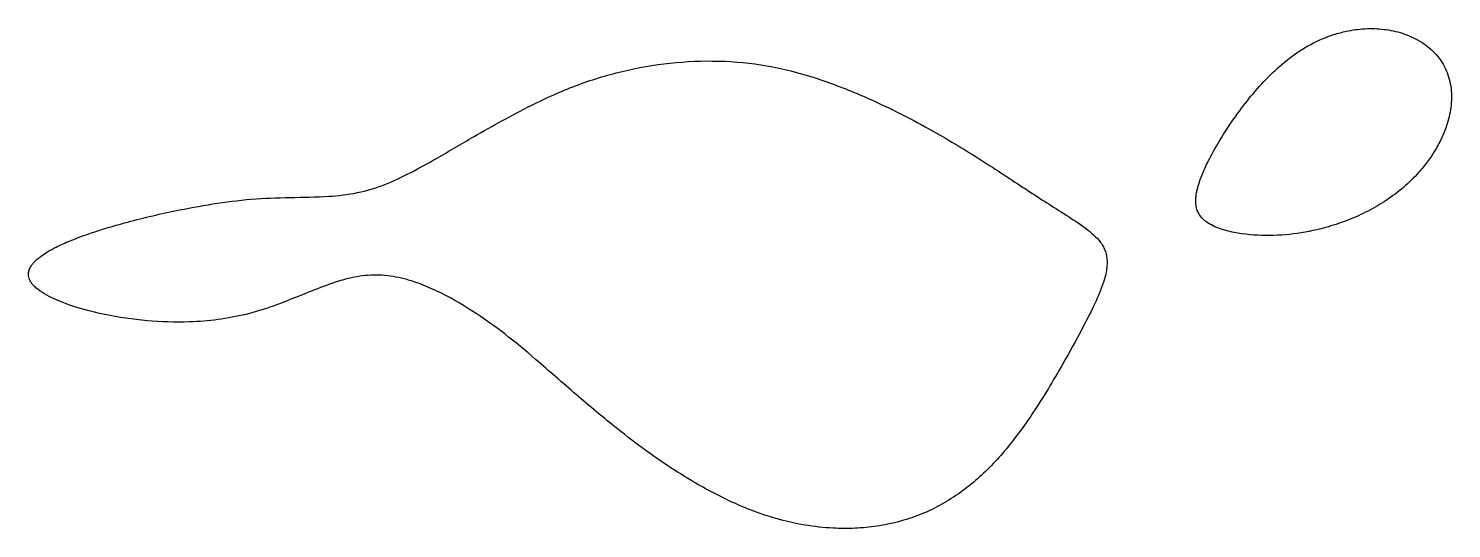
# Model space of a CAD drawing. Header units: millimetres. Extents: x 75.5 to 103.1, y -109.7 to -100.
import ezdxf

# ---------------------------------------------------------------- set-up
doc = ezdxf.new("R2010")
doc.units = ezdxf.units.MM
doc.layers.add('outline', color=7, linetype='Continuous')

msp = doc.modelspace()

# ---------------------------------------------------------------- linework, layer by layer
at = {"layer": 'outline'}
for points, knots in [([(98.47, -103.77), (98.475, -103.772), (98.479, -103.775), (98.529, -103.801), (98.577, -103.822), (98.722, -103.876), (98.823, -103.902), (99.126, -103.963), (99.331, -103.98), (99.743, -103.984), (99.948, -103.97), (100.356, -103.912), (100.557, -103.868), (100.888, -103.772), (101.019, -103.728), (101.276, -103.627), (101.402, -103.57), (101.647, -103.443), (101.766, -103.373), (101.996, -103.219), (102.106, -103.136), (102.315, -102.956), (102.414, -102.859), (102.568, -102.688), (102.626, -102.616), (102.736, -102.468), (102.787, -102.391), (102.881, -102.232), (102.924, -102.151), (103, -101.983), (103.033, -101.897), (103.079, -101.75), (103.094, -101.69), (103.12, -101.57), (103.129, -101.509), (103.142, -101.387), (103.145, -101.326), (103.143, -101.203), (103.138, -101.142), (103.12, -101.02), (103.107, -100.96), (103.071, -100.843), (103.049, -100.786), (102.996, -100.676), (102.965, -100.623), (102.895, -100.522), (102.856, -100.475), (102.772, -100.386), (102.726, -100.344), (102.63, -100.268), (102.579, -100.234), (102.474, -100.171), (102.419, -100.143), (102.307, -100.093), (102.249, -100.071), (102.074, -100.015), (101.954, -99.989), (101.711, -99.961), (101.588, -99.957), (101.343, -99.97), (101.221, -99.987), (101.021, -100.03), (100.941, -100.051), (100.707, -100.126), (100.557, -100.191), (100.268, -100.345), (100.131, -100.435), (99.87, -100.634), (99.747, -100.743), (99.398, -101.088), (99.189, -101.341), (98.869, -101.783), (98.748, -101.966), (98.561, -102.279), (98.49, -102.407), (98.381, -102.625), (98.34, -102.713), (98.279, -102.863), (98.257, -102.924), (98.225, -103.027), (98.214, -103.069), (98.198, -103.139), (98.193, -103.168), (98.185, -103.225), (98.182, -103.254), (98.18, -103.311), (98.181, -103.34), (98.186, -103.397), (98.191, -103.425), (98.206, -103.48), (98.216, -103.507), (98.241, -103.559), (98.256, -103.583), (98.29, -103.629), (98.31, -103.65), (98.344, -103.683), (98.359, -103.695), (98.405, -103.73), (98.437, -103.751), (98.47, -103.77)], [0, 0, 0, 0, 0.015342, 0.015342, 0.170748, 0.170748, 0.480838, 0.480838, 1.098102, 1.098102, 1.715095, 1.715095, 2.333355, 2.333355, 2.747686, 2.747686, 3.16207, 3.16207, 3.57641, 3.57641, 3.990633, 3.990633, 4.404661, 4.404661, 4.681521, 4.681521, 4.958279, 4.958279, 5.234858, 5.234858, 5.511126, 5.511126, 5.69572, 5.69572, 5.880175, 5.880175, 6.064448, 6.064448, 6.248507, 6.248507, 6.432357, 6.432357, 6.616065, 6.616065, 6.799759, 6.799759, 6.983568, 6.983568, 7.167574, 7.167574, 7.351795, 7.351795, 7.53621, 7.53621, 7.720784, 7.720784, 8.087625, 8.087625, 8.455429, 8.455429, 8.82383, 8.82383, 9.070347, 9.070347, 9.560875, 9.560875, 10.052293, 10.052293, 10.544647, 10.544647, 11.526125, 11.526125, 12.182934, 12.182934, 12.620929, 12.620929, 12.912825, 12.912825, 13.107353, 13.107353, 13.237043, 13.237043, 13.323545, 13.323545, 13.409916, 13.409916, 13.49607, 13.49607, 13.581935, 13.581935, 13.667581, 13.667581, 13.753266, 13.753266, 13.839202, 13.839202, 13.896829, 13.896829, 14.01167, 14.01167, 14.01167, 14.01167]), ([(90.594, -109.609), (90.776, -109.64), (90.959, -109.66), (91.286, -109.676), (91.428, -109.677), (91.713, -109.664), (91.854, -109.651), (92.136, -109.609), (92.275, -109.58), (92.551, -109.507), (92.686, -109.463), (92.951, -109.358), (93.08, -109.298), (93.331, -109.163), (93.452, -109.088), (93.686, -108.925), (93.798, -108.837), (94.121, -108.559), (94.317, -108.353), (94.682, -107.916), (94.849, -107.685), (95.219, -107.132), (95.414, -106.805), (95.728, -106.253), (95.851, -106.031), (96.048, -105.657), (96.125, -105.507), (96.247, -105.253), (96.293, -105.15), (96.362, -104.976), (96.387, -104.905), (96.421, -104.785), (96.433, -104.737), (96.448, -104.655), (96.453, -104.622), (96.459, -104.556), (96.461, -104.522), (96.459, -104.456), (96.456, -104.423), (96.445, -104.358), (96.437, -104.325), (96.416, -104.263), (96.403, -104.232), (96.372, -104.174), (96.354, -104.146), (96.295, -104.065), (96.25, -104.017), (96.094, -103.871), (95.973, -103.787), (95.728, -103.622), (95.603, -103.544), (95.352, -103.385), (95.227, -103.306), (94.977, -103.143), (94.852, -103.061), (94.435, -102.785), (94.143, -102.593), (93.546, -102.221), (93.242, -102.04), (92.518, -101.642), (92.096, -101.432), (91.372, -101.123), (91.076, -101.01), (90.476, -100.818), (90.17, -100.738), (89.55, -100.63), (89.236, -100.601), (88.606, -100.584), (88.291, -100.598), (87.664, -100.665), (87.354, -100.719), (86.742, -100.867), (86.441, -100.96), (85.852, -101.183), (85.565, -101.313), (84.907, -101.644), (84.539, -101.849), (83.931, -102.2), (83.689, -102.344), (83.282, -102.577), (83.119, -102.668), (82.786, -102.84), (82.617, -102.921), (82.27, -103.056), (82.093, -103.111), (81.728, -103.187), (81.542, -103.208), (81.105, -103.236), (80.854, -103.237), (80.352, -103.247), (80.101, -103.255), (79.601, -103.298), (79.352, -103.33), (78.858, -103.408), (78.612, -103.453), (78.04, -103.571), (77.715, -103.648), (77.178, -103.795), (76.964, -103.858), (76.613, -103.977), (76.474, -104.028), (76.245, -104.122), (76.155, -104.162), (76.008, -104.236), (75.95, -104.267), (75.857, -104.324), (75.82, -104.348), (75.76, -104.391), (75.737, -104.408), (75.692, -104.446), (75.671, -104.466), (75.637, -104.5), (75.624, -104.515), (75.6, -104.545), (75.588, -104.561), (75.571, -104.588), (75.565, -104.6), (75.553, -104.623), (75.548, -104.635), (75.539, -104.659), (75.536, -104.672), (75.531, -104.693), (75.53, -104.701), (75.528, -104.719), (75.528, -104.727), (75.528, -104.745), (75.528, -104.753), (75.53, -104.77), (75.531, -104.779), (75.537, -104.804), (75.542, -104.821), (75.555, -104.852), (75.563, -104.868), (75.581, -104.897), (75.591, -104.911), (75.624, -104.952), (75.648, -104.976), (75.725, -105.045), (75.782, -105.083), (75.961, -105.188), (76.087, -105.243), (76.474, -105.389), (76.741, -105.46), (77.28, -105.572), (77.554, -105.612), (78.103, -105.662), (78.379, -105.671), (78.839, -105.654), (79.022, -105.639), (79.388, -105.591), (79.569, -105.557), (79.927, -105.47), (80.103, -105.415), (80.509, -105.27), (80.737, -105.176), (81.118, -105.022), (81.271, -104.962), (81.53, -104.874), (81.635, -104.842), (81.812, -104.799), (81.884, -104.785), (82.028, -104.763), (82.1, -104.756), (82.246, -104.749), (82.319, -104.75), (82.536, -104.763), (82.679, -104.788), (82.914, -104.848), (83.007, -104.878), (83.22, -104.955), (83.339, -105.007), (83.69, -105.174), (83.915, -105.304), (84.352, -105.585), (84.564, -105.736), (84.975, -106.053), (85.174, -106.219), (85.634, -106.615), (85.894, -106.846), (86.419, -107.299), (86.685, -107.523), (87.318, -108.025), (87.689, -108.298), (88.334, -108.714), (88.599, -108.87), (89.144, -109.151), (89.423, -109.276), (89.998, -109.481), (90.293, -109.559), (90.594, -109.609)], [0, 0, 0, 0, 0.553355, 0.553355, 0.98039, 0.98039, 1.40744, 1.40744, 1.834459, 1.834459, 2.261448, 2.261448, 2.688474, 2.688474, 3.115641, 3.115641, 3.543038, 3.543038, 4.394872, 4.394872, 5.250014, 5.250014, 6.39206, 6.39206, 7.15336, 7.15336, 7.66046, 7.66046, 7.998011, 7.998011, 8.222699, 8.222699, 8.372467, 8.372467, 8.472377, 8.472377, 8.5721, 8.5721, 8.671589, 8.671589, 8.770918, 8.770918, 8.870301, 8.870301, 8.969905, 8.969905, 9.168298, 9.168298, 9.610184, 9.610184, 10.053528, 10.053528, 10.499319, 10.499319, 10.948443, 10.948443, 11.99697, 11.99697, 13.058985, 13.058985, 14.474174, 14.474174, 15.421012, 15.421012, 16.366502, 16.366502, 17.31148, 17.31148, 18.256635, 18.256635, 19.20123, 19.20123, 20.145357, 20.145357, 21.090642, 21.090642, 22.353888, 22.353888, 23.19778, 23.19778, 23.760144, 23.760144, 24.320456, 24.320456, 24.877558, 24.877558, 25.437403, 25.437403, 26.191489, 26.191489, 26.944146, 26.944146, 27.696436, 27.696436, 28.445792, 28.445792, 29.44829, 29.44829, 30.116041, 30.116041, 30.560755, 30.560755, 30.856966, 30.856966, 31.05432, 31.05432, 31.185861, 31.185861, 31.273573, 31.273573, 31.361125, 31.361125, 31.419534, 31.419534, 31.477822, 31.477822, 31.516743, 31.516743, 31.555612, 31.555612, 31.594422, 31.594422, 31.620373, 31.620373, 31.646317, 31.646317, 31.672261, 31.672261, 31.698211, 31.698211, 31.74974, 31.74974, 31.801446, 31.801446, 31.853285, 31.853285, 31.956582, 31.956582, 32.163022, 32.163022, 32.57651, 32.57651, 33.402963, 33.402963, 34.230772, 34.230772, 35.057831, 35.057831, 35.610784, 35.610784, 36.163446, 36.163446, 36.716493, 36.716493, 37.456164, 37.456164, 37.949004, 37.949004, 38.277076, 38.277076, 38.495919, 38.495919, 38.714586, 38.714586, 38.933221, 38.933221, 39.367822, 39.367822, 39.65968, 39.65968, 40.048968, 40.048968, 40.827214, 40.827214, 41.60685, 41.60685, 42.385297, 42.385297, 43.42699, 43.42699, 44.46777, 44.46777, 45.850385, 45.850385, 46.771531, 46.771531, 47.689264, 47.689264, 48.602863, 48.602863, 48.602863, 48.602863])]:
    msp.add_open_spline(points, degree=3, knots=knots, dxfattribs=at)

doc.saveas('drawing.dxf')
